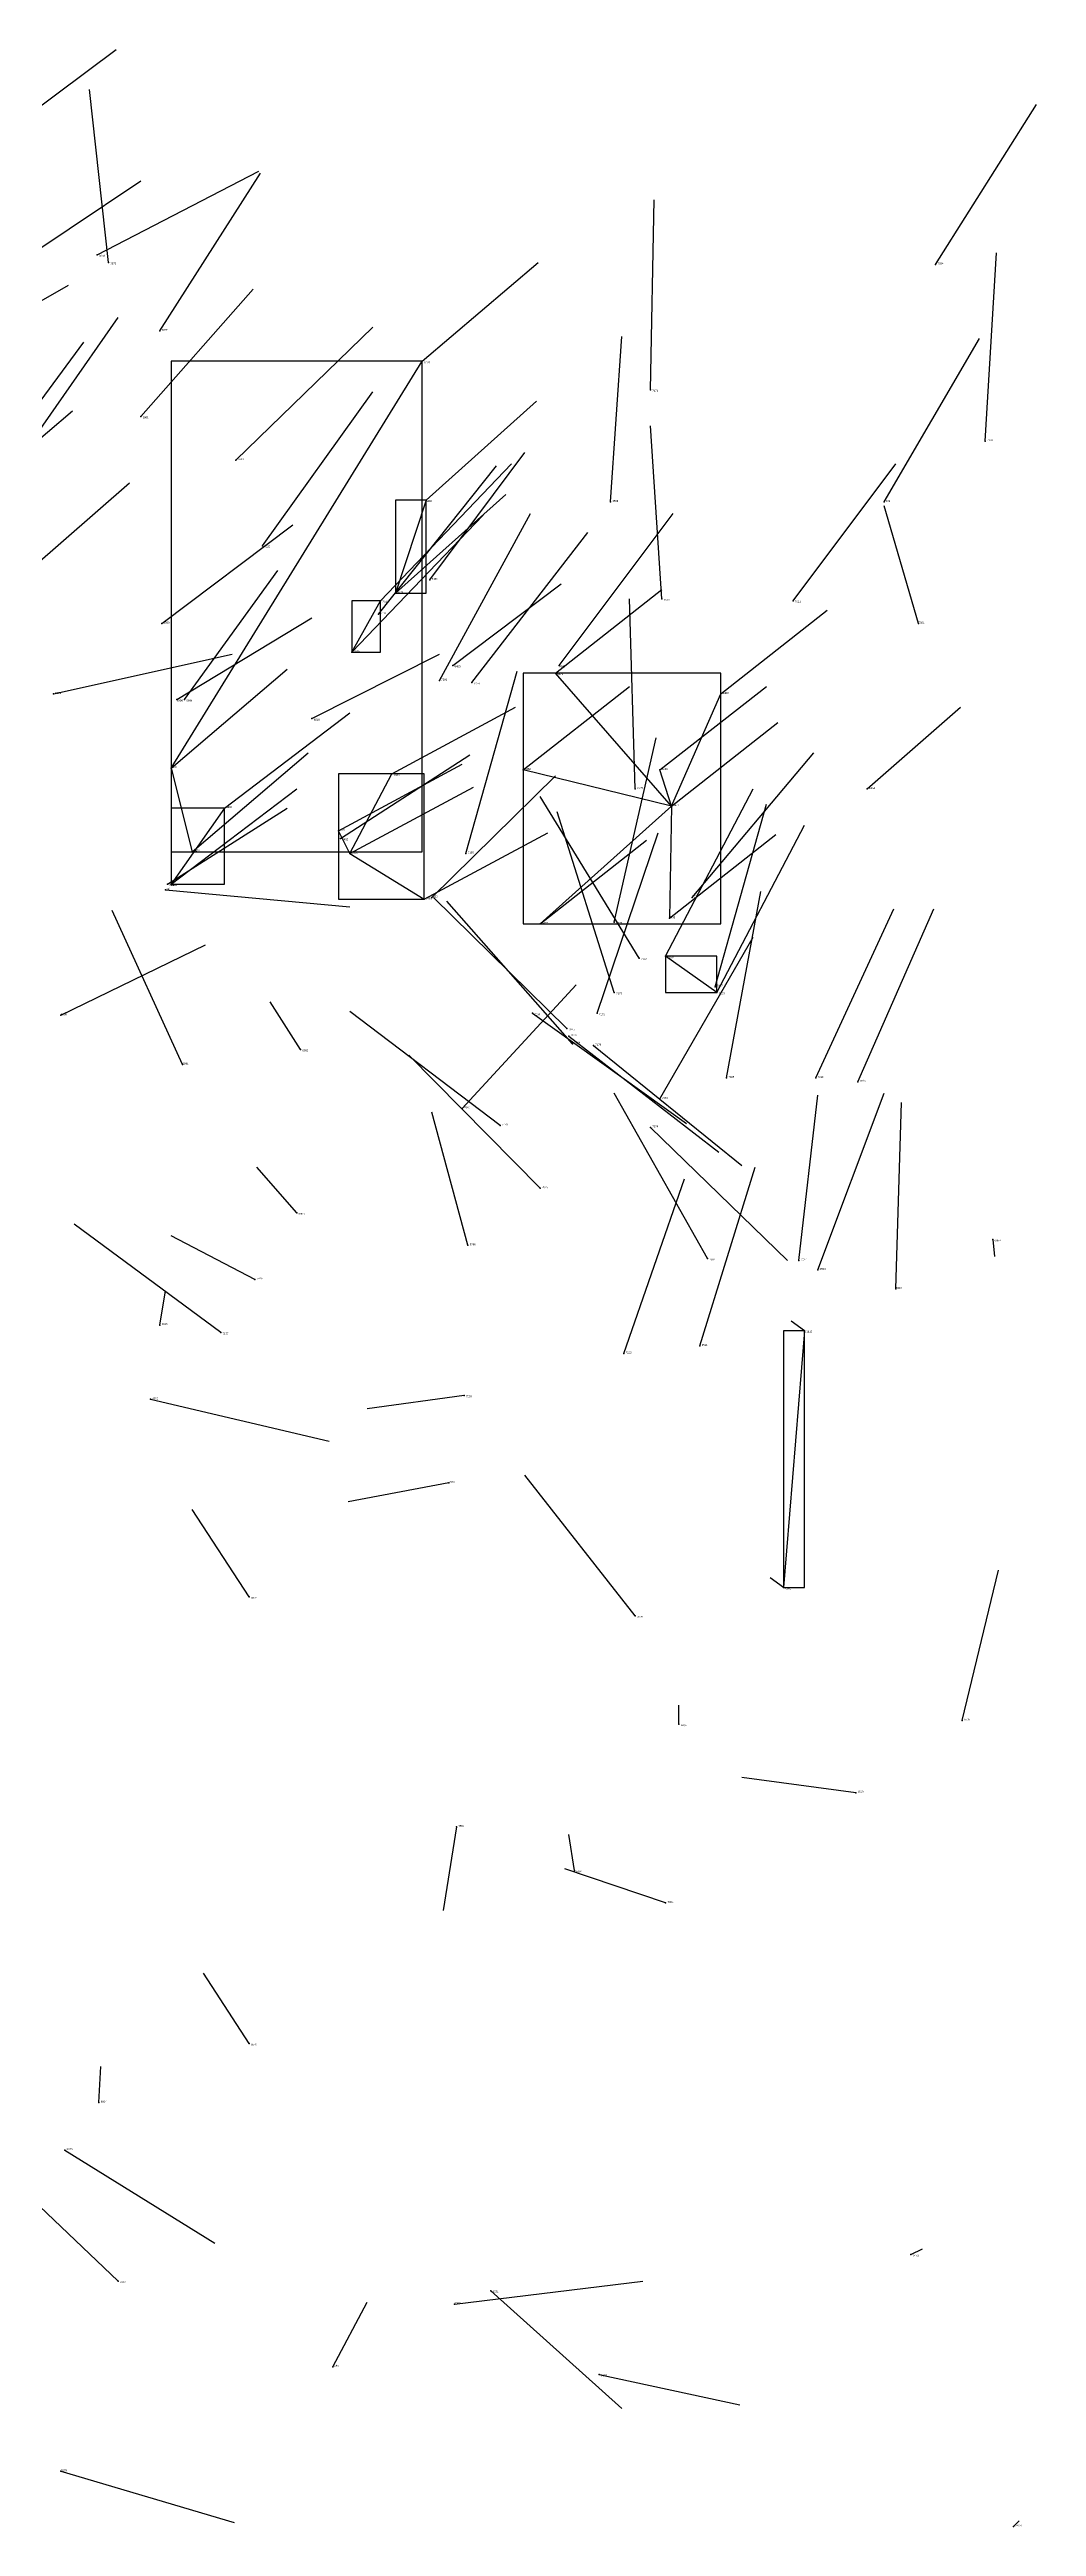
# Model space of a CAD drawing. Extents: x 59.1 to 70.8, y 600.3 to 605.1.
# Drawn here: x 61.971 to 62.49, y 603.719 to 605.022 of the extents above; entities that cross this region are included whole.
import ezdxf

# ---------------------------------------------------------------- set-up
doc = ezdxf.new("R2010")
doc.units = 0
for name, color, linetype in [('Clients', 3, 'CONTINUOUS'), ('Facilities', 3, 'CONTINUOUS'), ('Facilities_lines', 3, 'CONTINUOUS'), ('Min_max_boxes', 1, 'CONTINUOUS'), ('Normals', 1, 'CONTINUOUS'), ('Source_points', 5, 'CONTINUOUS'), ('Text', 3, 'CONTINUOUS')]:
    doc.layers.add(name, color=color, linetype=linetype)

msp = doc.modelspace()

# ---------------------------------------------------------------- linework, layer by layer
at = {"layer": 'Clients', "color": 5}
for p in [(62.167, 604.858, 456.777), (62.145, 604.732, 460.026), (62.153, 604.736, 456.72), (62.237, 604.694, 456.641), (62.324, 604.683, 456.658), (62.151, 604.641, 456.849), (62.22, 604.643, 456.691), (62.292, 604.643, 456.644), (62.046, 604.6, 456.766), (62.123, 604.611, 456.845), (62.035, 604.583, 456.871), (62.168, 604.575, 456.793), (62.229, 604.562, 456.747), (62.297, 604.565, 456.701), (62.295, 604.545, 458.752), (62.357, 604.213, 455.179)]:
    msp.add_point(p, dxfattribs=at)
at = {"layer": 'Facilities', "color": 3}
for p in [(61.996, 604.914, 460.306), (62.002, 604.91, 457.872), (62.437, 604.909, 460.245), (62.029, 604.874, 459.754), (62.287, 604.843, 459.709), (62.019, 604.829, 456.726), (62.463, 604.816, 459.205), (62.069, 604.806, 460.17), (62.169, 604.785, 456.729), (62.266, 604.784, 457.962), (62.41, 604.784, 460.284), (62.083, 604.761, 459.008), (62.171, 604.743, 456.65), (62.293, 604.733, 457.966), (62.362, 604.732, 460.613), (62.03, 604.72, 456.937), (62.144, 604.725, 458.962), (62.428, 604.72, 460.843), (62.13, 604.705, 460.041), (62.176, 604.69, 458.85), (62.183, 604.698, 456.712), (62.239, 604.698, 460.103), (61.973, 604.683, 460.251), (62.038, 604.68, 456.94), (62.042, 604.68, 460.712), (62.193, 604.689, 458.915), (62.109, 604.67, 456.903), (62.035, 604.644, 456.774), (62.279, 604.633, 459.604), (62.401, 604.633, 456.62), (62.063, 604.623, 456.929), (62.298, 604.624, 456.693), (62.124, 604.607, 456.898), (62.129, 604.599, 456.821), (62.19, 604.599, 459.836), (62.032, 604.58, 460.179), (62.033, 604.583, 456.818), (62.172, 604.576, 460.505), (62.309, 604.576, 460.473), (62.268, 604.563, 458.889), (62.281, 604.544, 459.558), (62.268, 604.526, 459.674), (62.321, 604.529, 458.69), (62.322, 604.526, 458.747), (61.977, 604.514, 457.193), (62.225, 604.515, 459.448), (62.259, 604.515, 459.838), (62.103, 604.496, 455.163), (62.243, 604.507, 459.078), (62.244, 604.503, 459.381), (62.246, 604.499, 459.502), (62.257, 604.498, 459.312), (62.041, 604.488, 458.116), (62.292, 604.47, 460.373), (62.327, 604.481, 460.169), (62.374, 604.481, 458.567), (62.396, 604.479, 458.507), (62.188, 604.465, 460.366), (62.208, 604.456, 459.074), (62.287, 604.455, 459.195), (62.229, 604.423, 460.02), (62.101, 604.41, 455.111), (62.191, 604.393, 453.866), (62.467, 604.396, 455.165), (62.317, 604.386, 460.11), (62.365, 604.385, 460.713), (62.375, 604.38, 458.433), (62.079, 604.375, 460.689), (62.416, 604.37, 460.157), (62.029, 604.351, 455.253), (62.061, 604.347, 459.022), (62.313, 604.34, 458.445), (62.368, 604.348, 455.217), (62.273, 604.336, 458.527), (62.024, 604.312, 460.559), (62.189, 604.314, 460.9), (62.181, 604.268, 460.866), (62.076, 604.208, 455.037), (62.279, 604.198, 460.564), (62.451, 604.143, 457.026), (62.302, 604.141, 455.286), (62.395, 604.105, 457.043), (62.185, 604.087, 458.057), (62.247, 604.064, 455.15), (62.295, 604.047, 460.76), (62.076, 603.973, 455.027), (61.997, 603.942, 455.146), (61.979, 603.917, 460.533), (62.424, 603.862, 454.977), (62.007, 603.848, 454.943), (62.203, 603.843, 459.976), (62.184, 603.836, 456.685), (62.12, 603.803, 455.409), (62.26, 603.799, 456.603), (61.977, 603.748, 460.426), (62.478, 603.719, 455.021)]:
    msp.add_point(p, dxfattribs=at)
at = {"layer": 'Facilities_lines', "color": 3}
for p, q in [((62.035, 604.644, 456.774), (62.167, 604.858, 456.777)), ((62.169, 604.785, 456.729), (62.153, 604.736, 456.72)), ((62.13, 604.705, 460.041), (62.145, 604.732, 460.026)), ((62.298, 604.624, 456.693), (62.237, 604.694, 456.641)), ((62.298, 604.624, 456.693), (62.324, 604.683, 456.658)), ((62.035, 604.644, 456.774), (62.046, 604.6, 456.766)), ((62.129, 604.599, 456.821), (62.151, 604.641, 456.849)), ((62.298, 604.624, 456.693), (62.22, 604.643, 456.691)), ((62.298, 604.624, 456.693), (62.292, 604.643, 456.644)), ((62.063, 604.623, 456.929), (62.035, 604.583, 456.871)), ((62.298, 604.624, 456.693), (62.229, 604.562, 456.747)), ((62.298, 604.624, 456.693), (62.297, 604.565, 456.701)), ((62.129, 604.599, 456.821), (62.123, 604.611, 456.845)), ((62.129, 604.599, 456.821), (62.168, 604.575, 456.793)), ((62.322, 604.526, 458.747), (62.295, 604.545, 458.752)), ((62.368, 604.348, 455.217), (62.357, 604.213, 455.179))]:
    msp.add_line(p, q, dxfattribs=at)
at = {"layer": 'Min_max_boxes', "color": 1}
for p, q in [((62.167, 604.858, 456.766), (62.035, 604.858, 456.766)), ((62.035, 604.858, 456.766), (62.035, 604.6, 456.766)), ((62.167, 604.858, 456.777), (62.035, 604.858, 456.777)), ((62.035, 604.858, 456.777), (62.035, 604.6, 456.777)), ((62.035, 604.858, 456.766), (62.035, 604.858, 456.777)), ((62.167, 604.6, 456.766), (62.167, 604.858, 456.766)), ((62.167, 604.6, 456.777), (62.167, 604.858, 456.777)), ((62.167, 604.858, 456.766), (62.167, 604.858, 456.777)), ((62.169, 604.785, 456.72), (62.153, 604.785, 456.72)), ((62.153, 604.785, 456.72), (62.153, 604.736, 456.72)), ((62.169, 604.785, 456.729), (62.153, 604.785, 456.729)), ((62.153, 604.785, 456.729), (62.153, 604.736, 456.729)), ((62.153, 604.785, 456.72), (62.153, 604.785, 456.729)), ((62.169, 604.736, 456.72), (62.169, 604.785, 456.72)), ((62.169, 604.736, 456.729), (62.169, 604.785, 456.729)), ((62.169, 604.785, 456.72), (62.169, 604.785, 456.729)), ((62.145, 604.732, 460.026), (62.13, 604.732, 460.026)), ((62.13, 604.732, 460.026), (62.13, 604.705, 460.026)), ((62.145, 604.732, 460.041), (62.13, 604.732, 460.041)), ((62.13, 604.732, 460.041), (62.13, 604.705, 460.041)), ((62.13, 604.732, 460.026), (62.13, 604.732, 460.041)), ((62.145, 604.705, 460.026), (62.145, 604.732, 460.026)), ((62.145, 604.705, 460.041), (62.145, 604.732, 460.041)), ((62.145, 604.732, 460.026), (62.145, 604.732, 460.041)), ((62.153, 604.736, 456.72), (62.169, 604.736, 456.72)), ((62.153, 604.736, 456.729), (62.169, 604.736, 456.729)), ((62.153, 604.736, 456.72), (62.153, 604.736, 456.729)), ((62.169, 604.736, 456.72), (62.169, 604.736, 456.729)), ((62.13, 604.705, 460.026), (62.145, 604.705, 460.026)), ((62.13, 604.705, 460.041), (62.145, 604.705, 460.041)), ((62.13, 604.705, 460.026), (62.13, 604.705, 460.041)), ((62.145, 604.705, 460.026), (62.145, 604.705, 460.041)), ((62.324, 604.694, 456.641), (62.22, 604.694, 456.641)), ((62.22, 604.694, 456.641), (62.22, 604.562, 456.641)), ((62.324, 604.694, 456.747), (62.22, 604.694, 456.747)), ((62.22, 604.694, 456.747), (62.22, 604.562, 456.747)), ((62.22, 604.694, 456.641), (62.22, 604.694, 456.747)), ((62.324, 604.562, 456.641), (62.324, 604.694, 456.641)), ((62.324, 604.562, 456.747), (62.324, 604.694, 456.747)), ((62.324, 604.694, 456.641), (62.324, 604.694, 456.747)), ((62.168, 604.641, 456.793), (62.123, 604.641, 456.793)), ((62.123, 604.641, 456.793), (62.123, 604.575, 456.793)), ((62.168, 604.641, 456.849), (62.123, 604.641, 456.849)), ((62.123, 604.641, 456.849), (62.123, 604.575, 456.849)), ((62.123, 604.641, 456.793), (62.123, 604.641, 456.849)), ((62.168, 604.575, 456.793), (62.168, 604.641, 456.793)), ((62.168, 604.575, 456.849), (62.168, 604.641, 456.849)), ((62.168, 604.641, 456.793), (62.168, 604.641, 456.849)), ((62.063, 604.623, 456.871), (62.035, 604.623, 456.871)), ((62.035, 604.623, 456.871), (62.035, 604.583, 456.871)), ((62.063, 604.623, 456.929), (62.035, 604.623, 456.929)), ((62.035, 604.623, 456.929), (62.035, 604.583, 456.929)), ((62.035, 604.623, 456.871), (62.035, 604.623, 456.929)), ((62.063, 604.583, 456.871), (62.063, 604.623, 456.871)), ((62.063, 604.583, 456.929), (62.063, 604.623, 456.929)), ((62.063, 604.623, 456.871), (62.063, 604.623, 456.929)), ((62.035, 604.6, 456.766), (62.167, 604.6, 456.766)), ((62.035, 604.6, 456.777), (62.167, 604.6, 456.777)), ((62.035, 604.6, 456.766), (62.035, 604.6, 456.777)), ((62.167, 604.6, 456.766), (62.167, 604.6, 456.777)), ((62.035, 604.583, 456.871), (62.063, 604.583, 456.871)), ((62.035, 604.583, 456.929), (62.063, 604.583, 456.929)), ((62.035, 604.583, 456.871), (62.035, 604.583, 456.929)), ((62.063, 604.583, 456.871), (62.063, 604.583, 456.929)), ((62.123, 604.575, 456.793), (62.168, 604.575, 456.793)), ((62.123, 604.575, 456.849), (62.168, 604.575, 456.849)), ((62.123, 604.575, 456.793), (62.123, 604.575, 456.849)), ((62.168, 604.575, 456.793), (62.168, 604.575, 456.849)), ((62.22, 604.562, 456.641), (62.324, 604.562, 456.641)), ((62.22, 604.562, 456.747), (62.324, 604.562, 456.747)), ((62.22, 604.562, 456.641), (62.22, 604.562, 456.747)), ((62.324, 604.562, 456.641), (62.324, 604.562, 456.747)), ((62.322, 604.545, 458.747), (62.295, 604.545, 458.747)), ((62.295, 604.545, 458.747), (62.295, 604.526, 458.747)), ((62.322, 604.545, 458.752), (62.295, 604.545, 458.752)), ((62.295, 604.545, 458.752), (62.295, 604.526, 458.752)), ((62.295, 604.545, 458.747), (62.295, 604.545, 458.752)), ((62.322, 604.526, 458.747), (62.322, 604.545, 458.747)), ((62.322, 604.526, 458.752), (62.322, 604.545, 458.752)), ((62.322, 604.545, 458.747), (62.322, 604.545, 458.752)), ((62.295, 604.526, 458.747), (62.322, 604.526, 458.747)), ((62.295, 604.526, 458.752), (62.322, 604.526, 458.752)), ((62.295, 604.526, 458.747), (62.295, 604.526, 458.752)), ((62.322, 604.526, 458.747), (62.322, 604.526, 458.752)), ((62.368, 604.348, 455.179), (62.357, 604.348, 455.179)), ((62.357, 604.348, 455.179), (62.357, 604.213, 455.179)), ((62.368, 604.348, 455.217), (62.357, 604.348, 455.217)), ((62.357, 604.348, 455.217), (62.357, 604.213, 455.217)), ((62.357, 604.348, 455.179), (62.357, 604.348, 455.217)), ((62.368, 604.213, 455.179), (62.368, 604.348, 455.179)), ((62.368, 604.213, 455.217), (62.368, 604.348, 455.217)), ((62.368, 604.348, 455.179), (62.368, 604.348, 455.217)), ((62.357, 604.213, 455.179), (62.368, 604.213, 455.179)), ((62.357, 604.213, 455.217), (62.368, 604.213, 455.217)), ((62.357, 604.213, 455.179), (62.357, 604.213, 455.217)), ((62.368, 604.213, 455.179), (62.368, 604.213, 455.217))]:
    msp.add_line(p, q, dxfattribs=at)
at = {"layer": 'Normals', "color": 1}
for p, q in [((61.927, 604.963, 460.437), (62.006, 605.022, 460.453)), ((62.002, 604.91, 457.872), (61.992, 605.001, 457.913)), ((62.437, 604.909, 460.245), (62.49, 604.993, 460.236)), ((61.937, 604.898, 460.472), (62.019, 604.953, 460.489)), ((61.996, 604.914, 460.306), (62.081, 604.958, 460.336)), ((62.029, 604.874, 459.754), (62.082, 604.957, 459.737)), ((62.287, 604.843, 459.709), (62.289, 604.943, 459.702)), ((62.463, 604.816, 459.205), (62.469, 604.915, 459.192)), ((62.167, 604.858, 456.777), (62.228, 604.91, 456.837)), ((61.897, 604.85, 460.519), (61.981, 604.898, 460.545)), ((62.019, 604.829, 456.726), (62.078, 604.896, 456.772)), ((61.95, 604.799, 459.043), (62.007, 604.881, 459.051)), ((62.069, 604.806, 460.17), (62.141, 604.876, 460.175)), ((61.93, 604.788, 456.965), (61.989, 604.868, 456.977)), ((62.266, 604.784, 457.962), (62.272, 604.871, 458.011)), ((62.41, 604.784, 460.284), (62.46, 604.87, 460.272)), ((62.083, 604.761, 459.008), (62.141, 604.842, 459.018)), ((62.169, 604.785, 456.729), (62.227, 604.837, 456.792)), ((61.914, 604.773, 456.916), (61.983, 604.832, 456.957)), ((62.293, 604.733, 457.966), (62.287, 604.824, 458.007)), ((62.171, 604.743, 456.65), (62.221, 604.81, 456.705)), ((62.144, 604.725, 458.962), (62.206, 604.803, 458.963)), ((62.145, 604.732, 460.026), (62.214, 604.804, 460.022)), ((62.362, 604.732, 460.613), (62.416, 604.804, 460.657)), ((61.943, 604.733, 456.991), (62.013, 604.794, 457.028)), ((62.153, 604.736, 456.72), (62.211, 604.788, 456.783)), ((62.428, 604.72, 460.843), (62.41, 604.782, 460.919)), ((62.03, 604.72, 456.937), (62.099, 604.772, 456.987)), ((62.13, 604.705, 460.041), (62.199, 604.777, 460.037)), ((62.176, 604.69, 458.85), (62.224, 604.778, 458.847)), ((62.193, 604.689, 458.915), (62.254, 604.768, 458.919)), ((62.239, 604.698, 460.103), (62.299, 604.778, 460.103)), ((62.042, 604.68, 460.712), (62.091, 604.748, 460.766)), ((62.183, 604.698, 456.712), (62.24, 604.741, 456.782)), ((62.237, 604.694, 456.641), (62.293, 604.738, 456.711)), ((62.279, 604.633, 459.604), (62.276, 604.733, 459.597)), ((62.038, 604.68, 456.94), (62.109, 604.723, 456.995)), ((62.324, 604.683, 456.658), (62.38, 604.727, 456.728)), ((61.973, 604.683, 460.251), (62.067, 604.704, 460.277)), ((62.109, 604.67, 456.903), (62.176, 604.704, 456.969)), ((62.035, 604.644, 456.774), (62.096, 604.696, 456.834)), ((62.19, 604.599, 459.836), (62.217, 604.695, 459.831)), ((62.22, 604.643, 456.691), (62.276, 604.687, 456.761)), ((62.292, 604.643, 456.644), (62.348, 604.687, 456.714)), ((62.063, 604.623, 456.929), (62.129, 604.673, 456.986)), ((62.151, 604.641, 456.849), (62.216, 604.676, 456.917)), ((62.298, 604.624, 456.693), (62.354, 604.668, 456.763)), ((62.401, 604.633, 456.62), (62.45, 604.676, 456.696)), ((62.046, 604.6, 456.766), (62.107, 604.652, 456.826)), ((62.124, 604.607, 456.898), (62.192, 604.651, 456.957)), ((62.268, 604.563, 458.889), (62.29, 604.66, 458.883)), ((62.309, 604.576, 460.473), (62.373, 604.652, 460.489)), ((62.123, 604.611, 456.845), (62.188, 604.646, 456.913)), ((62.172, 604.576, 460.505), (62.237, 604.64, 460.547)), ((62.035, 604.583, 456.871), (62.101, 604.633, 456.928)), ((62.129, 604.599, 456.821), (62.194, 604.634, 456.889)), ((62.281, 604.544, 459.558), (62.229, 604.629, 459.556)), ((62.295, 604.545, 458.752), (62.341, 604.633, 458.742)), ((62.321, 604.529, 458.69), (62.348, 604.625, 458.68)), ((62.033, 604.583, 456.818), (62.096, 604.623, 456.884)), ((62.268, 604.526, 459.674), (62.238, 604.621, 459.663)), ((62.322, 604.526, 458.747), (62.368, 604.614, 458.737)), ((62.168, 604.575, 456.793), (62.233, 604.61, 456.861)), ((62.229, 604.562, 456.747), (62.285, 604.606, 456.817)), ((62.259, 604.515, 459.838), (62.291, 604.61, 459.839)), ((62.297, 604.565, 456.701), (62.353, 604.609, 456.771)), ((62.032, 604.58, 460.179), (62.129, 604.571, 460.201)), ((62.243, 604.507, 459.078), (62.173, 604.576, 459.06)), ((62.246, 604.499, 459.502), (62.18, 604.574, 459.502)), ((62.327, 604.481, 460.169), (62.345, 604.579, 460.18)), ((62.041, 604.488, 458.116), (62.004, 604.569, 458.162)), ((62.374, 604.481, 458.567), (62.415, 604.57, 458.548)), ((62.396, 604.479, 458.507), (62.436, 604.57, 458.494)), ((61.977, 604.514, 457.193), (62.053, 604.551, 457.246)), ((62.292, 604.47, 460.373), (62.341, 604.555, 460.393)), ((62.103, 604.496, 455.163), (62.087, 604.521, 455.259)), ((62.188, 604.465, 460.366), (62.248, 604.53, 460.413)), ((62.208, 604.456, 459.074), (62.129, 604.516, 459.058)), ((62.225, 604.515, 459.448), (62.306, 604.457, 459.443)), ((62.244, 604.503, 459.381), (62.323, 604.442, 459.381)), ((62.257, 604.498, 459.312), (62.335, 604.435, 459.316)), ((62.229, 604.423, 460.02), (62.16, 604.493, 460.036)), ((62.317, 604.386, 460.11), (62.268, 604.473, 460.118)), ((62.365, 604.385, 460.713), (62.375, 604.472, 460.761)), ((62.375, 604.38, 458.433), (62.41, 604.473, 458.422)), ((62.191, 604.393, 453.866), (62.172, 604.463, 453.934)), ((62.416, 604.37, 460.157), (62.419, 604.468, 460.174)), ((62.287, 604.455, 459.195), (62.359, 604.385, 459.196)), ((62.101, 604.41, 455.111), (62.08, 604.434, 455.206)), ((62.313, 604.34, 458.445), (62.342, 604.434, 458.428)), ((62.273, 604.336, 458.527), (62.305, 604.428, 458.506)), ((62.061, 604.347, 459.022), (61.984, 604.404, 458.995)), ((62.079, 604.375, 460.689), (62.035, 604.398, 460.776)), ((62.467, 604.396, 455.165), (62.468, 604.387, 455.265)), ((62.029, 604.351, 455.253), (62.032, 604.369, 455.351)), ((62.368, 604.348, 455.217), (62.361, 604.353, 455.317)), ((62.024, 604.312, 460.559), (62.118, 604.29, 460.534)), ((62.189, 604.314, 460.9), (62.138, 604.307, 460.986)), ((62.181, 604.268, 460.866), (62.128, 604.258, 460.95)), ((62.279, 604.198, 460.564), (62.221, 604.272, 460.599)), ((62.076, 604.208, 455.037), (62.046, 604.254, 455.121)), ((62.451, 604.143, 457.026), (62.47, 604.222, 457.084)), ((62.357, 604.213, 455.179), (62.35, 604.218, 455.279)), ((62.302, 604.141, 455.286), (62.302, 604.151, 455.385)), ((62.395, 604.105, 457.043), (62.335, 604.113, 457.123)), ((62.185, 604.087, 458.057), (62.178, 604.043, 458.147)), ((62.247, 604.064, 455.15), (62.244, 604.083, 455.248)), ((62.295, 604.047, 460.76), (62.242, 604.065, 460.843)), ((62.076, 603.973, 455.027), (62.052, 604.01, 455.117)), ((61.997, 603.942, 455.146), (61.998, 603.961, 455.244)), ((61.979, 603.917, 460.533), (62.058, 603.868, 460.497)), ((62.007, 603.848, 454.943), (61.962, 603.891, 455.021)), ((62.424, 603.862, 454.977), (62.43, 603.865, 455.077)), ((62.184, 603.836, 456.685), (62.283, 603.848, 456.673)), ((62.203, 603.843, 459.976), (62.272, 603.781, 459.938)), ((62.12, 603.803, 455.409), (62.138, 603.837, 455.501)), ((62.26, 603.799, 456.603), (62.334, 603.783, 456.668)), ((61.977, 603.748, 460.426), (62.068, 603.721, 460.393)), ((62.478, 603.719, 455.021), (62.481, 603.722, 455.121))]:
    msp.add_line(p, q, dxfattribs=at)
at = {"layer": 'Source_points', "color": 5}
for p in [(61.996, 604.914, 460.306), (62.002, 604.91, 457.872), (62.437, 604.909, 460.245), (62.029, 604.874, 459.754), (62.167, 604.858, 456.777), (62.287, 604.843, 459.709), (62.019, 604.829, 456.726), (62.463, 604.816, 459.205), (62.069, 604.806, 460.17), (62.169, 604.785, 456.729), (62.266, 604.784, 457.962), (62.41, 604.784, 460.284), (62.083, 604.761, 459.008), (62.171, 604.743, 456.65), (62.145, 604.732, 460.026), (62.153, 604.736, 456.72), (62.293, 604.733, 457.966), (62.362, 604.732, 460.613), (62.03, 604.72, 456.937), (62.144, 604.725, 458.962), (62.428, 604.72, 460.843), (62.13, 604.705, 460.041), (62.176, 604.69, 458.85), (62.183, 604.698, 456.712), (62.237, 604.694, 456.641), (62.239, 604.698, 460.103), (61.973, 604.683, 460.251), (62.038, 604.68, 456.94), (62.042, 604.68, 460.712), (62.193, 604.689, 458.915), (62.324, 604.683, 456.658), (62.109, 604.67, 456.903), (62.035, 604.644, 456.774), (62.151, 604.641, 456.849), (62.22, 604.643, 456.691), (62.292, 604.643, 456.644), (62.279, 604.633, 459.604), (62.401, 604.633, 456.62), (62.063, 604.623, 456.929), (62.298, 604.624, 456.693), (62.046, 604.6, 456.766), (62.123, 604.611, 456.845), (62.124, 604.607, 456.898), (62.129, 604.599, 456.821), (62.19, 604.599, 459.836), (62.032, 604.58, 460.179), (62.033, 604.583, 456.818), (62.035, 604.583, 456.871), (62.168, 604.575, 456.793), (62.172, 604.576, 460.505), (62.309, 604.576, 460.473), (62.229, 604.562, 456.747), (62.268, 604.563, 458.889), (62.297, 604.565, 456.701), (62.281, 604.544, 459.558), (62.295, 604.545, 458.752), (62.268, 604.526, 459.674), (62.321, 604.529, 458.69), (62.322, 604.526, 458.747), (61.977, 604.514, 457.193), (62.225, 604.515, 459.448), (62.259, 604.515, 459.838), (62.103, 604.496, 455.163), (62.243, 604.507, 459.078), (62.244, 604.503, 459.381), (62.246, 604.499, 459.502), (62.257, 604.498, 459.312), (62.041, 604.488, 458.116), (62.292, 604.47, 460.373), (62.327, 604.481, 460.169), (62.374, 604.481, 458.567), (62.396, 604.479, 458.507), (62.188, 604.465, 460.366), (62.208, 604.456, 459.074), (62.287, 604.455, 459.195), (62.229, 604.423, 460.02), (62.101, 604.41, 455.111), (62.191, 604.393, 453.866), (62.467, 604.396, 455.165), (62.317, 604.386, 460.11), (62.365, 604.385, 460.713), (62.375, 604.38, 458.433), (62.079, 604.375, 460.689), (62.416, 604.37, 460.157), (62.029, 604.351, 455.253), (62.061, 604.347, 459.022), (62.313, 604.34, 458.445), (62.368, 604.348, 455.217), (62.273, 604.336, 458.527), (62.024, 604.312, 460.559), (62.189, 604.314, 460.9), (62.181, 604.268, 460.866), (62.076, 604.208, 455.037), (62.357, 604.213, 455.179), (62.279, 604.198, 460.564), (62.451, 604.143, 457.026), (62.302, 604.141, 455.286), (62.395, 604.105, 457.043), (62.185, 604.087, 458.057), (62.247, 604.064, 455.15), (62.295, 604.047, 460.76), (62.076, 603.973, 455.027), (61.997, 603.942, 455.146), (61.979, 603.917, 460.533), (62.424, 603.862, 454.977), (62.007, 603.848, 454.943), (62.203, 603.843, 459.976), (62.184, 603.836, 456.685), (62.12, 603.803, 455.409), (62.26, 603.799, 456.603), (61.977, 603.748, 460.426), (62.478, 603.719, 455.021)]:
    msp.add_point(p, dxfattribs=at)

# ---------------------------------------------------------------- texts
at = {"layer": 'Text', "color": 3}
for s, p in [('6968', (61.997, 604.913, 460.306)), ('6871', (62.003, 604.909, 457.872)), ('7014', (62.438, 604.909, 460.245)), ('6975', (62.03, 604.874, 459.754)), ('6484', (62.168, 604.857, 456.777)), ('7171', (62.288, 604.842, 459.709)), ('6901', (62.02, 604.828, 456.726)), ('7163', (62.464, 604.816, 459.205)), ('7044', (62.07, 604.806, 460.17)), ('6480', (62.169, 604.784, 456.729)), ('6558', (62.267, 604.784, 457.962)), ('7039', (62.41, 604.784, 460.284)), ('7180', (62.084, 604.76, 459.008)), ('6460', (62.172, 604.743, 456.65)), ('7042', (62.146, 604.731, 460.026)), ('6474', (62.154, 604.736, 456.72)), ('6539', (62.294, 604.732, 457.966)), ('7021', (62.363, 604.731, 460.613)), ('6900', (62.031, 604.72, 456.937)), ('7193', (62.145, 604.725, 458.962)), ('7024', (62.428, 604.72, 460.843)), ('7038', (62.131, 604.705, 460.041)), ('7206', (62.177, 604.69, 458.85)), ('6498', (62.184, 604.697, 456.712)), ('6471', (62.238, 604.693, 456.641)), ('7041', (62.239, 604.697, 460.103)), ('6969', (61.974, 604.683, 460.251)), ('6896', (62.038, 604.679, 456.94)), ('6994', (62.043, 604.679, 460.712)), ('7220', (62.194, 604.688, 458.915)), ('6468', (62.325, 604.683, 456.658)), ('6510', (62.11, 604.669, 456.903)), ('6899', (62.035, 604.644, 456.774)), ('6489', (62.152, 604.64, 456.849)), ('6462', (62.221, 604.643, 456.691)), ('6469', (62.293, 604.643, 456.644)), ('7175', (62.28, 604.633, 459.604)), ('6477', (62.299, 604.624, 456.693)), ('6464', (62.402, 604.633, 456.62)), ('6490', (62.064, 604.623, 456.929)), ('6476', (62.123, 604.611, 456.845)), ('6472', (62.047, 604.6, 456.766)), ('6483', (62.125, 604.606, 456.898)), ('6504', (62.13, 604.599, 456.821)), ('7155', (62.191, 604.599, 459.836)), ('7001', (62.032, 604.58, 460.179)), ('6897', (62.034, 604.582, 456.818)), ('6898', (62.035, 604.582, 456.871)), ('6481', (62.169, 604.575, 456.793)), ('7023', (62.172, 604.576, 460.505)), ('7034', (62.309, 604.576, 460.473)), ('6475', (62.23, 604.562, 456.747)), ('7205', (62.269, 604.562, 458.889)), ('6465', (62.297, 604.565, 456.701)), ('7152', (62.282, 604.543, 459.558)), ('7199', (62.296, 604.544, 458.752)), ('7173', (62.269, 604.525, 459.674)), ('7217', (62.322, 604.529, 458.69)), ('7203', (62.323, 604.525, 458.747)), ('6908', (61.977, 604.514, 457.193)), ('7169', (62.226, 604.514, 459.448)), ('7172', (62.26, 604.514, 459.838)), ('6802', (62.104, 604.495, 455.163)), ('7105', (62.244, 604.506, 459.078)), ('7139', (62.245, 604.503, 459.381)), ('7138', (62.247, 604.499, 459.502)), ('7179', (62.258, 604.498, 459.312)), ('6891', (62.041, 604.488, 458.116)), ('7025', (62.328, 604.481, 460.169)), ('7219', (62.375, 604.481, 458.567)), ('7043', (62.293, 604.47, 460.373)), ('7195', (62.397, 604.479, 458.507)), ('7040', (62.189, 604.465, 460.366)), ('7181', (62.209, 604.456, 459.074)), ('7174', (62.288, 604.455, 459.195)), ('7045', (62.23, 604.423, 460.02)), ('6803', (62.102, 604.409, 455.111)), ('6756', (62.192, 604.393, 453.866)), ('6809', (62.468, 604.395, 455.165)), ('7037', (62.318, 604.385, 460.11)), ('7027', (62.366, 604.385, 460.713)), ('6563', (62.376, 604.38, 458.433)), ('7028', (62.08, 604.375, 460.689)), ('7003', (62.416, 604.37, 460.157)), ('6865', (62.03, 604.351, 455.253)), ('7177', (62.062, 604.346, 459.022)), ('6561', (62.314, 604.34, 458.445)), ('6815', (62.369, 604.347, 455.217)), ('7222', (62.274, 604.336, 458.527)), ('7002', (62.025, 604.312, 460.559)), ('7030', (62.19, 604.313, 460.9)), ('7013', (62.181, 604.268, 460.866)), ('6823', (62.077, 604.207, 455.037)), ('6805', (62.358, 604.212, 455.179)), ('7029', (62.28, 604.197, 460.564)), ('6529', (62.452, 604.143, 457.026)), ('6806', (62.303, 604.14, 455.286)), ('6548', (62.396, 604.105, 457.043)), ('6560', (62.186, 604.087, 458.057)), ('6804', (62.248, 604.063, 455.15)), ('7031', (62.296, 604.047, 460.76)), ('6670', (62.077, 603.972, 455.027)), ('6934', (61.998, 603.942, 455.146)), ('6976', (61.98, 603.917, 460.533)), ('3473', (62.425, 603.861, 454.977)), ('3312', (62.008, 603.847, 454.943)), ('8574', (62.204, 603.842, 459.976)), ('3603', (62.184, 603.836, 456.685)), ('3486', (62.12, 603.803, 455.409)), ('3607', (62.261, 603.798, 456.603)), ('8679', (61.977, 603.748, 460.426)), ('3496', (62.479, 603.719, 455.021))]:
    msp.add_text(s, height=0.001, dxfattribs=at).set_placement(p)

doc.saveas('drawing.dxf')
